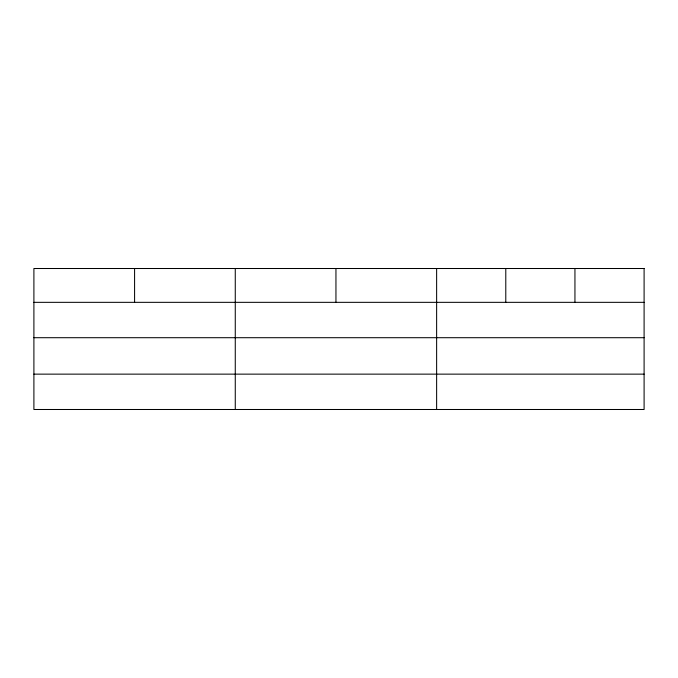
<?xml version="1.0" encoding="UTF-8"?>
<svg xmlns="http://www.w3.org/2000/svg" width="678" height="678" viewBox="0 0 678 678"><rect width="100%" height="100%" fill="white"/><g stroke="black" fill="none" stroke-linecap="round" stroke-linejoin="round"><path stroke-width="1.02" d="M33.9 302.337L644.1 302.337M33.9 337.703L644.1 337.703M33.9 374.137L644.1 374.137M574.944 268.505L574.944 302.337M505.788 268.505L505.788 302.337M436.632 268.505L436.632 409.495M335.949 268.505L335.949 302.337M235.266 268.505L235.266 409.495M134.583 268.505L134.583 302.337M644.1 268.505L33.9 268.505L33.9 409.495L644.1 409.495L644.1 268.505"/></g></svg>
